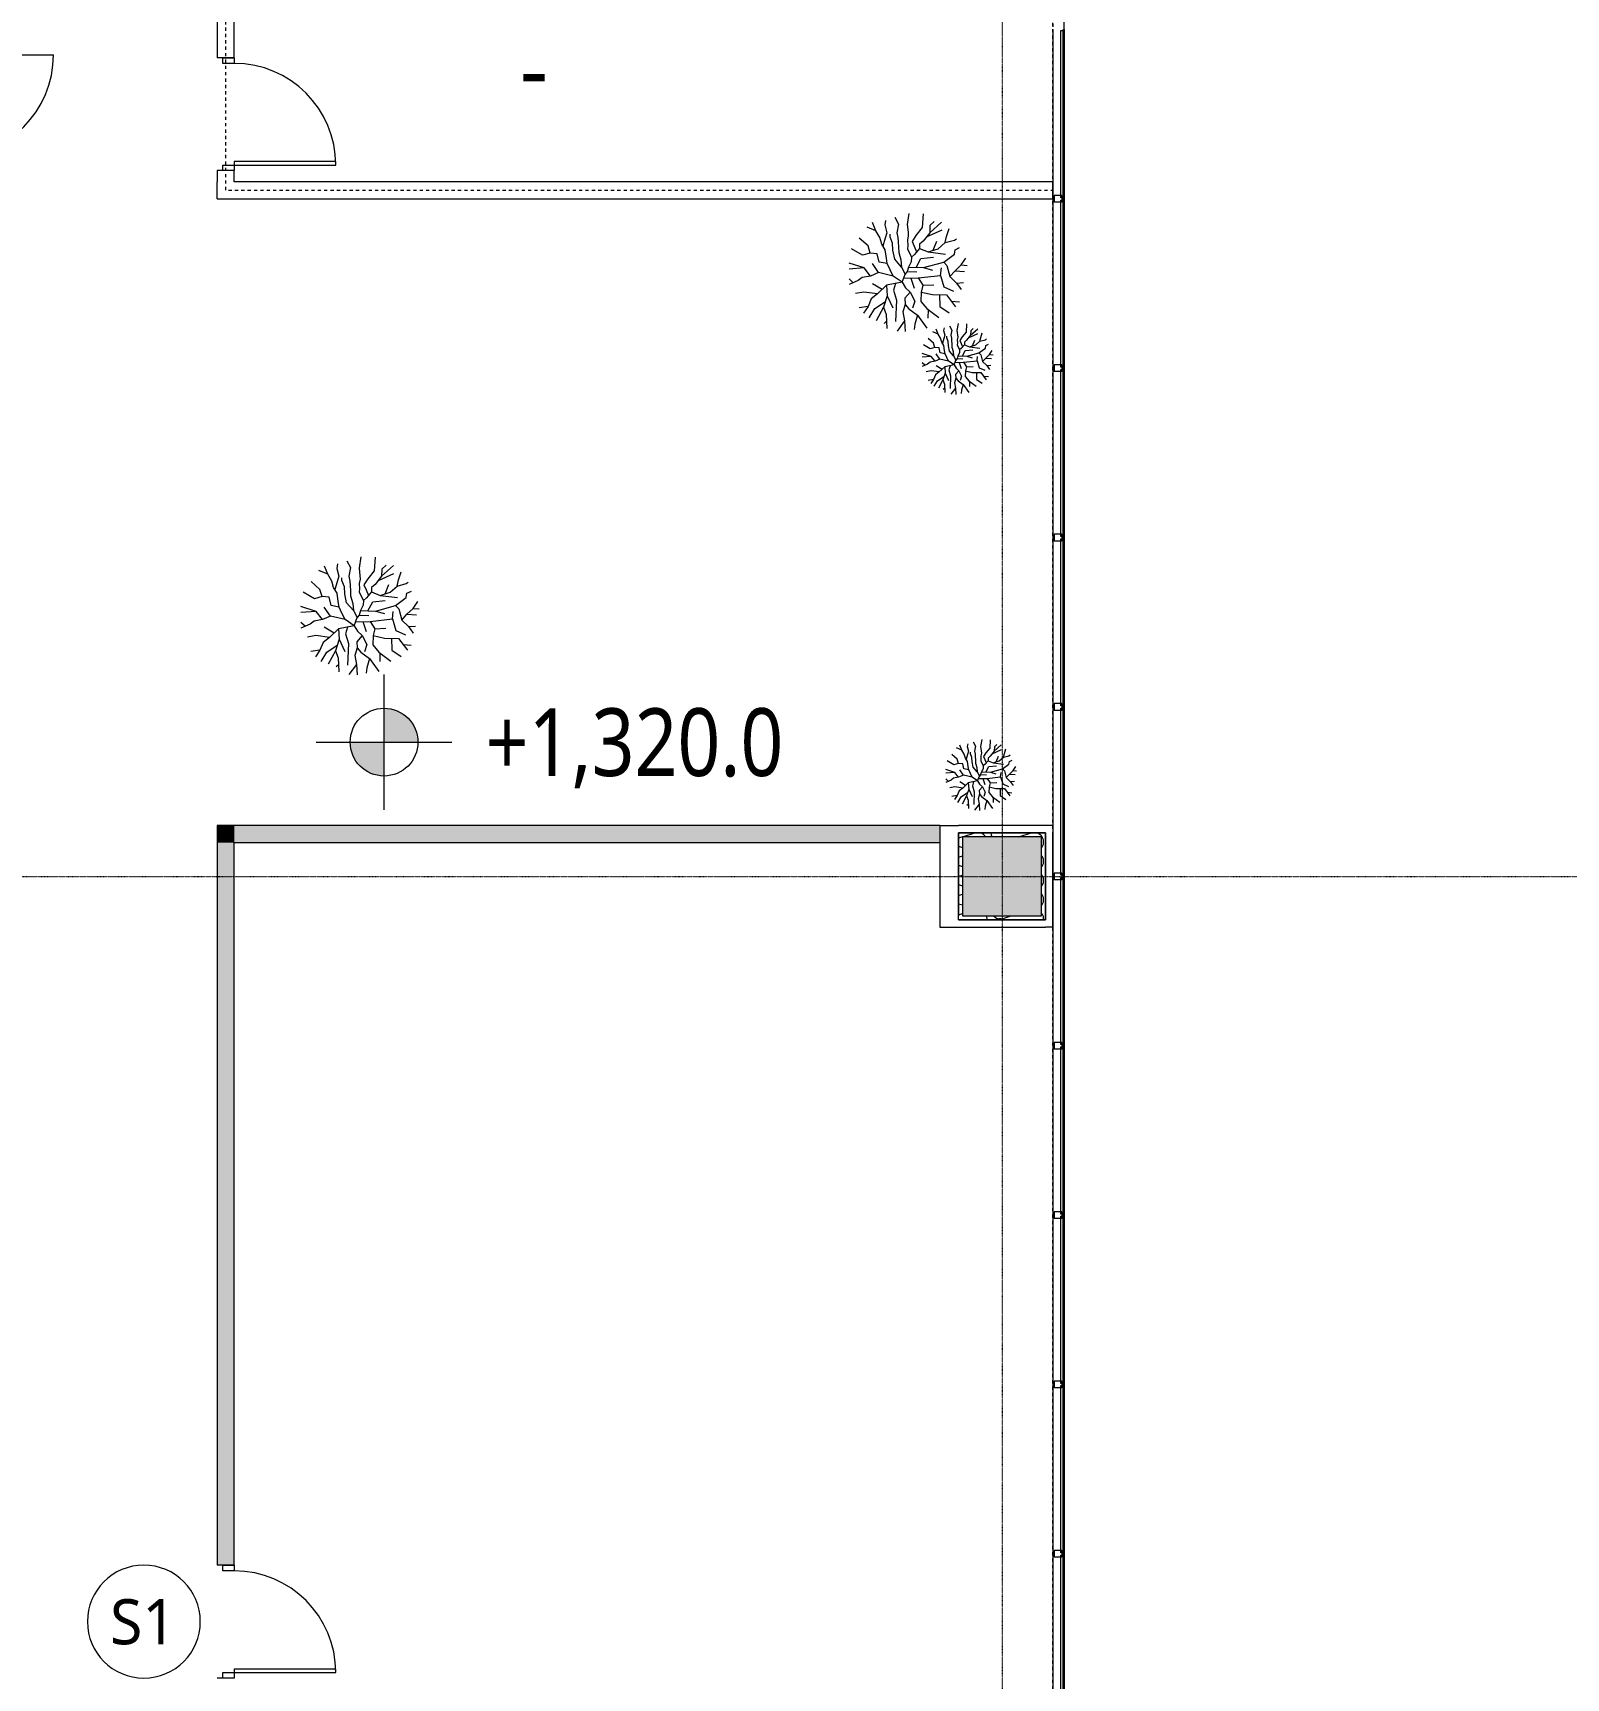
# Model space of a CAD drawing. Extents: x -32000 to 290600, y -29000 to 131250.
# Drawn here: x 253018 to 266594, y 37900 to 52470 of the extents above; entities that cross this region are included whole.
import ezdxf
from ezdxf.enums import TextEntityAlignment as Align

# ---------------------------------------------------------------- set-up
doc = ezdxf.new("R2010")
doc.units = 0
doc.header["$LTSCALE"] = 10
for name, pattern in [('H12PL3$0$JJP_三點線', [0.9, 0.3, -0.15, 0, -0.15, 0, -0.15, 0, -0.15]), ('H12PL3$0$TAI_虛線', [5.644, 2.822, -2.822]), ('XFM7P30ICA$0$H12PL3$0$JJP_三點線', [0.9, 0.3, -0.15, 0, -0.15, 0, -0.15, 0, -0.15]), ('XFM7P30ICA$0$H12PL3$0$TAI_虛線', [5.644, 2.822, -2.822])]:
    doc.linetypes.add(name, pattern=pattern)
for name, color, linetype in [('H12PL3$0$A-WALL-EX', 252, 'Continuous'), ('H12PL3$0$A-WALL-IN', 252, 'Continuous'), ('H12PL3$0$A-WINDOW', 252, 'Continuous'), ('H12PL3$0$A-ZONE', 252, 'Continuous'), ('H12PL3$0$Door', 252, 'Continuous'), ('H12PL3$0$S-COL', 252, 'Continuous'), ('H12PL3$0$S-GRID', 252, 'Continuous'), ('XFM7P30ICA$0$H12PL3$0$A-LAW-建築面積計算', 252, 'Continuous'), ('XFM7P30ICA$0$H12PL3$0$A-WALL-IN', 252, 'Continuous'), ('XFM7P30ICA$0$H12PL3$0$D label', 252, 'Continuous'), ('XFM7P30ICA$0$H12PL3$0$Door', 252, 'Continuous'), ('XFM7P30ICA$0$H12PL3$0$Hattch', 252, 'Continuous'), ('XFM7P30ICA$0$H12PL3$0$S-COL', 252, 'Continuous'), ('XFM7P30ICA$0$H12PL3$0$S-GRID', 252, 'Continuous'), ('XFM7P30ICA$0$H12PL3$0$S-SLAB-SHOW', 252, 'Continuous')]:
    doc.layers.add(name, color=color, linetype=linetype)
doc.styles.add('H12PL3$0$Standard', font='', dxfattribs={"width": 0.8})
doc.styles.add('XFM7P30ICA$0$H12PL3$0$Standard', font='isocp.shx', dxfattribs={"bigfont": 'chineset.shx'})
doc.styles.get('H12PL3$0$Standard').set_extended_font_data('Microsoft JhengHei')

# ---------------------------------------------------------------- blocks, each defined once
blk = doc.blocks.new('H12PL3')
at = {"layer": 'H12PL3$0$A-WALL-EX', "lineweight": 0, "flags": 128}
blk.add_lwpolyline([(262150, 30500), (262150, 90550)], dxfattribs=at)
blk.add_lwpolyline([(262150, 30500), (262150, 90550)], dxfattribs=at)
at = {"layer": 'H12PL3$0$A-WALL-IN', "lineweight": 0, "flags": 128}
for points in [[(261050, 45450), (261215, 45450)], [(261050, 45450), (261050, 44550)], [(262050, 45450), (261215, 45450)], [(261215, 44615), (261215, 45385)], [(261215, 45385), (261985, 45385)], [(261215, 45385), (261215, 45350)], [(261950, 45385), (261215, 45385)], [(261215, 45350), (261215, 44650)], [(261985, 45385), (261950, 45385)], [(261985, 45385), (261985, 44615)], [(261985, 44650), (261985, 45385)], [(262050, 45450), (262050, 45385)], [(262050, 44550), (262050, 45385)], [(261215, 44615), (261215, 44650)], [(261985, 44615), (261215, 44615)], [(261215, 44615), (261985, 44615)], [(261985, 44615), (261985, 44650)], [(261050, 44550), (261215, 44550)], [(261215, 44550), (261985, 44550)], [(262050, 44550), (261985, 44550)]]:
    blk.add_lwpolyline(points, dxfattribs=at)
at = {"layer": 'H12PL3$0$A-WINDOW', "lineweight": 0}
for p, q in [((262060, 51030), (262060, 50970)), ((262130, 51030), (262060, 51030)), ((262130, 51030), (262130, 50970)), ((262130, 50970), (262060, 50970)), ((262060, 49530), (262060, 49470)), ((262130, 49530), (262060, 49530)), ((262130, 49470), (262060, 49470)), ((262130, 49530), (262130, 49470)), ((262060, 48030), (262060, 47970)), ((262130, 48030), (262060, 48030)), ((262130, 47970), (262060, 47970)), ((262130, 48030), (262130, 47970)), ((262060, 46530), (262060, 46470)), ((262130, 46530), (262060, 46530)), ((262130, 46530), (262130, 46470)), ((262130, 46470), (262060, 46470)), ((262060, 45030), (262060, 44970)), ((262130, 45030), (262060, 45030)), ((262130, 45030), (262130, 44970)), ((262130, 44970), (262060, 44970)), ((262060, 43530), (262060, 43470)), ((262130, 43530), (262060, 43530)), ((262130, 43470), (262060, 43470)), ((262130, 43530), (262130, 43470)), ((262060, 42030), (262060, 41970)), ((262130, 42030), (262060, 42030)), ((262130, 41970), (262060, 41970)), ((262130, 42030), (262130, 41970)), ((262060, 40530), (262060, 40470)), ((262130, 40530), (262060, 40530)), ((262130, 40530), (262130, 40470)), ((262130, 40470), (262060, 40470)), ((262060, 39030), (262060, 38970)), ((262130, 39030), (262060, 39030)), ((262130, 38970), (262060, 38970)), ((262130, 39030), (262130, 38970))]:
    blk.add_line(p, q, dxfattribs=at)
at = {"layer": 'H12PL3$0$A-WINDOW', "lineweight": 0, "flags": 128}
for points in [[(262140, 30520), (262140, 31500), (262140, 33000), (262140, 34500), (262140, 36000), (262140, 37500), (262140, 39000), (262140, 40500), (262140, 42000), (262140, 43500), (262140, 45000), (262140, 46500), (262140, 48000), (262140, 49500), (262140, 51000), (262140, 52500)], [(262150, 52500), (262150, 51000), (262150, 49500), (262150, 48000), (262150, 46500), (262150, 45000), (262150, 43500), (262150, 42000), (262150, 40500), (262150, 39000), (262150, 37500), (262150, 36000), (262150, 34500), (262150, 33000), (262150, 31500), (262150, 30520)], [(262050, 52500), (262050, 51000), (262050, 49500), (262050, 48000), (262050, 46500), (262050, 45000), (262050, 43500), (262050, 42000), (262050, 40500), (262050, 39000), (262050, 37500), (262050, 36000), (262050, 34500), (262050, 33000), (262050, 31500), (262050, 30520)], [(262120, 51030), (262120, 52470)], [(262120, 49530), (262120, 50970)], [(262120, 48030), (262120, 49470)], [(262120, 46530), (262120, 47970)], [(262120, 45030), (262120, 46470)], [(262120, 43530), (262120, 44970)], [(262120, 42030), (262120, 43470)], [(262120, 40530), (262120, 41970)], [(262120, 39030), (262120, 40470)], [(262120, 37530), (262120, 38970)]]:
    blk.add_lwpolyline(points, dxfattribs=at)
at = {"layer": 'H12PL3$0$A-WINDOW', "linetype": 'H12PL3$0$TAI_虛線', "lineweight": 0, "flags": 128}
for points in [[(262150, 30520), (262150, 31500), (262150, 33000), (262150, 34500), (262150, 36000), (262150, 37500), (262150, 39000), (262150, 40500), (262150, 42000), (262150, 43500), (262150, 45000), (262150, 46500), (262150, 48000), (262150, 49500), (262150, 51000), (262150, 52500), (262150, 54000), (262150, 55500), (262150, 57000), (262150, 58500), (262150, 60000), (262150, 61500), (262150, 63000), (262150, 64500), (262150, 66000), (262150, 67500), (262150, 69000), (262150, 70500), (262150, 72000), (262150, 73500), (262150, 75000), (262150, 76500), (262150, 78000), (262150, 79500), (262150, 81000), (262150, 82500), (262150, 84000), (262150, 85500), (262150, 87000), (262150, 88500), (262150, 90000), (262150, 90550)], [(262050, 30520), (262050, 31500), (262050, 33000), (262050, 34500), (262050, 36000), (262050, 37500), (262050, 39000), (262050, 40500), (262050, 42000), (262050, 43500), (262050, 45000), (262050, 46500), (262050, 48000), (262050, 49500), (262050, 51000), (262050, 52500), (262050, 54000), (262050, 55500), (262050, 57000), (262050, 58500), (262050, 60000), (262050, 61500), (262050, 63000), (262050, 64500), (262050, 66000), (262050, 67500), (262050, 69000), (262050, 70500), (262050, 72000), (262050, 73500), (262050, 75000), (262050, 76500), (262050, 78000), (262050, 79500), (262050, 81000), (262050, 82500), (262050, 84000), (262050, 85500), (262050, 87000), (262050, 88500), (262050, 90000), (262050, 90450)]]:
    blk.add_lwpolyline(points, dxfattribs=at)
at = {"layer": 'H12PL3$0$A-WINDOW', "lineweight": 0, "flags": 128}
for points in [[(262140, 51010), (262120, 51010), (262120, 52490), (262140, 52490)], [(262140, 49510), (262120, 49510), (262120, 50990), (262140, 50990)], [(262140, 48010), (262120, 48010), (262120, 49490), (262140, 49490)], [(262140, 46510), (262120, 46510), (262120, 47990), (262140, 47990)], [(262140, 45010), (262120, 45010), (262120, 46490), (262140, 46490)], [(262140, 43510), (262120, 43510), (262120, 44990), (262140, 44990)], [(262140, 42010), (262120, 42010), (262120, 43490), (262140, 43490)], [(262140, 40510), (262120, 40510), (262120, 41990), (262140, 41990)], [(262140, 39010), (262120, 39010), (262120, 40490), (262140, 40490)], [(262140, 37510), (262120, 37510), (262120, 38990), (262140, 38990)]]:
    blk.add_lwpolyline(points, close=True, dxfattribs=at)
at = {"layer": 'H12PL3$0$Door', "lineweight": 0}
blk.add_line((252300, 52275), (253200, 52275), dxfattribs=at)
blk.add_arc((252300, 52275), 900, 270, 0, dxfattribs=at)
at = {"layer": 'H12PL3$0$S-COL', "lineweight": 0, "flags": 128}
blk.add_lwpolyline([(261250, 44650), (261950, 44650), (261950, 45350), (261250, 45350)], close=True, dxfattribs=at)
at = {"layer": 'H12PL3$0$S-GRID', "linetype": 'H12PL3$0$JJP_三點線', "lineweight": 0}
for p, q in [((261600, 128250), (261600, -28000)), ((-29000, 45000), (289600, 45000))]:
    blk.add_line(p, q, dxfattribs=at)
at = {"layer": 'H12PL3$0$A-ZONE', "style": 'H12PL3$0$Standard'}
blk.add_text('-', height=600, dxfattribs=at).set_placement((257455.43, 52449.27), align=Align.TOP_CENTER)
blk = doc.blocks.new('XFM7P30ICA$0$H12PL3')
at = {"layer": 'XFM7P30ICA$0$H12PL3$0$Hattch', "linetype": 'Continuous', "lineweight": 0}
for points in [[(256127.17, 46189), (256427.17, 46189), (256404.34, 46303.81), (256339.31, 46401.13), (256241.98, 46466.17), (256127.17, 46489)], [(256127.17, 46189), (255827.17, 46189), (255850.01, 46074.2), (255915.04, 45976.87), (256012.37, 45911.84), (256127.17, 45889)], [(254800, 45300), (254650, 45450), (254650, 45300)], [(254800, 45450), (254650, 45450), (254800, 45300)], [(254800, 45300), (261050, 45300), (261050, 45450), (254800, 45450)], [(261250, 44650), (261950, 44650), (261950, 45350), (261250, 45350)], [(254650, 45300), (254650, 38900), (254800, 38900), (254800, 45300)]]:
    blk.add_hatch(color=256, dxfattribs=at).paths.add_polyline_path(points)
at = {"layer": 'XFM7P30ICA$0$H12PL3$0$A-LAW-建築面積計算', "lineweight": 0}
for p, q in [((260774.32, 50871.71), (260758.6, 50772.11)), ((260900.54, 50868.05), (260892.92, 50747.44)), ((260481.72, 50717.29), (260403.96, 50750.28)), ((260481.72, 50717.29), (260453.09, 50790.88)), ((260517.35, 50656.98), (260481.72, 50717.29)), ((260568.62, 50808.79), (260561.22, 50769.37)), ((260561.22, 50769.37), (260580.41, 50700.84)), ((260649.7, 50837.86), (260681.84, 50777.6)), ((260681.84, 50777.6), (260668.13, 50700.84)), ((260758.6, 50772.11), (260766.82, 50706.32)), ((260766.82, 50706.32), (260769.56, 50673.42)), ((260892.92, 50747.44), (260835.36, 50676.17)), ((260929.93, 50663.83), (261067.83, 50725.51)), ((260958.72, 50700.84), (261063.85, 50794.67)), ((260961.46, 50763.89), (260958.72, 50700.84)), ((260999.35, 50798.61), (260961.46, 50763.89)), ((261108.95, 50667.94), (261132.36, 50738.05)), ((260363.29, 50500.72), (260265.11, 50558.7)), ((260412.63, 50582.96), (260334.81, 50652.35)), ((260431.82, 50519.91), (260412.63, 50582.96)), ((260533.8, 50599.41), (260517.35, 50656.98)), ((260563.96, 50550.06), (260533.8, 50599.41)), ((260563.96, 50651.49), (260544.37, 50582.11)), ((260580.41, 50700.84), (260563.96, 50651.49)), ((260607.82, 50662.46), (260607.82, 50687.13)), ((260629.75, 50607.63), (260607.82, 50662.46)), ((260632.49, 50544.58), (260629.75, 50607.63)), ((260668.13, 50700.84), (260676.35, 50656.98)), ((260676.35, 50656.98), (260679.1, 50618.6)), ((260679.1, 50618.6), (260681.84, 50571.99)), ((260681.84, 50571.99), (260684.58, 50525.39)), ((260769.56, 50673.42), (260761.34, 50635.04)), ((260761.34, 50635.04), (260764.08, 50588.44)), ((260764.08, 50588.44), (260761.34, 50558.29)), ((260761.34, 50558.29), (260796.98, 50484.27)), ((260835.36, 50676.17), (260802.46, 50624.08)), ((260802.46, 50624.08), (260821.65, 50580.22)), ((260821.65, 50580.22), (260842.02, 50529.88)), ((260868.25, 50561.03), (260824.39, 50508.94)), ((260901.15, 50626.82), (260868.25, 50599.41)), ((260868.25, 50599.41), (260868.25, 50561.03)), ((260868.25, 50561.03), (260944.46, 50530.87)), ((260958.72, 50700.84), (260901.15, 50626.82)), ((260944.46, 50530.87), (261034.93, 50558.29)), ((260989.7, 50544.58), (261021.22, 50626.82)), ((261034.93, 50558.29), (261095.24, 50613.11)), ((261095.24, 50613.11), (261108.95, 50667.94)), ((261095.24, 50613.11), (261177.48, 50635.04)), ((261177.48, 50635.04), (261195, 50646.72)), ((261182.96, 50550.06), (261224.15, 50568.9)), ((260379.74, 50388.32), (260244.82, 50431.47)), ((260431.82, 50519.91), (260363.29, 50500.72)), ((260494.87, 50514.42), (260431.82, 50519.91)), ((260505.84, 50347.2), (260451.01, 50426.7)), ((260511.32, 50440.41), (260494.87, 50514.42)), ((260583.15, 50426.7), (260511.32, 50440.41)), ((260574.92, 50476.04), (260563.96, 50550.06)), ((260583.15, 50426.7), (260574.92, 50476.04)), ((260607.82, 50371.87), (260583.15, 50426.7)), ((260648.94, 50465.08), (260632.49, 50544.58)), ((260709.25, 50396.54), (260648.94, 50465.08)), ((260684.58, 50525.39), (260703.77, 50459.6)), ((260703.77, 50459.6), (260709.25, 50396.54)), ((260794.23, 50443.15), (260772.3, 50396.54)), ((260796.98, 50484.27), (260794.23, 50443.15)), ((260824.39, 50508.94), (260796.98, 50484.27)), ((260837.82, 50393.8), (260881.41, 50473.3)), ((260881.41, 50473.3), (260991.07, 50484.27)), ((260903.34, 50391.06), (261082.9, 50440.41)), ((260944.46, 50530.87), (261097.98, 50511.68)), ((261082.9, 50440.41), (261177.48, 50511.68)), ((261111.69, 50410.25), (261082.9, 50440.41)), ((261177.48, 50511.68), (261182.96, 50550.06)), ((261182.96, 50363.65), (261237.79, 50415.73)), ((261237.79, 50415.73), (261279.43, 50476.16)), ((261237.79, 50415.73), (261290.27, 50410.85)), ((260281.62, 50257.3), (260244.35, 50291.67)), ((260379.74, 50388.32), (260244.73, 50378.83)), ((260324.91, 50275.92), (260244.82, 50241.48)), ((260360.55, 50303.34), (260324.91, 50275.92)), ((260434.56, 50317.04), (260360.55, 50303.34)), ((260434.56, 50317.04), (260379.74, 50388.32)), ((260505.84, 50347.2), (260434.56, 50317.04)), ((260635.23, 50317.04), (260505.84, 50347.2)), ((260635.23, 50317.04), (260607.82, 50371.87)), ((260714.73, 50262.21), (260635.23, 50317.04)), ((260709.25, 50396.54), (260742.15, 50333.49)), ((260714.73, 50262.21), (260742.15, 50333.49)), ((260728.44, 50297.85), (260856.74, 50300.59)), ((260759.15, 50356.22), (260742.15, 50333.49)), ((260772.3, 50396.54), (260759.15, 50356.22)), ((260759.15, 50356.22), (260845.77, 50352.68)), ((260772.3, 50396.54), (260903.34, 50391.06)), ((260792.59, 50299.22), (260821.1, 50210.13)), ((260856.74, 50300.59), (261054.12, 50322.53)), ((260856.74, 50300.59), (260897.86, 50234.8)), ((260903.34, 50391.06), (260982.84, 50369.13)), ((261054.12, 50322.53), (261062.34, 50388.32)), ((261054.12, 50322.53), (261084.27, 50221.09)), ((261111.69, 50410.25), (261136.36, 50311.56)), ((261136.36, 50311.56), (261182.96, 50363.65)), ((261136.36, 50311.56), (261196.67, 50253.99)), ((261182.96, 50363.65), (261268.39, 50357.89)), ((260376.99, 50174.49), (260302.21, 50161.71)), ((260497.62, 50158.04), (260376.99, 50174.49)), ((260497.62, 50158.04), (260440.05, 50114.18)), ((260537.37, 50196.42), (260451.01, 50248.51)), ((260577.12, 50234.8), (260497.62, 50158.04)), ((260582.6, 50141.59), (260549.7, 50040.16)), ((260714.73, 50262.21), (260577.12, 50234.8)), ((260577.12, 50234.8), (260582.6, 50141.59)), ((260582.6, 50141.59), (260631.94, 50034.68)), ((260655.68, 50250.45), (260637.43, 50190.94)), ((260637.43, 50190.94), (260664.84, 50103.21)), ((260714.73, 50262.21), (260744.34, 50212.87)), ((260785.46, 50174.49), (260738.86, 50119.66)), ((260744.34, 50212.87), (260785.46, 50174.49)), ((260785.46, 50174.49), (260826.58, 50094.99)), ((260884.15, 50174.49), (260881.41, 50092.25)), ((260897.86, 50234.8), (260884.15, 50174.49)), ((260884.15, 50174.49), (260982.84, 50152.56)), ((260897.86, 50234.8), (260996.55, 50240.28)), ((260982.84, 50152.56), (261108.95, 50149.82)), ((261045.89, 50151.19), (261048.64, 50045.64)), ((261084.27, 50221.09), (261169.26, 50182.71)), ((261108.95, 50149.82), (261188.32, 50044.26)), ((261196.67, 50253.99), (261259.31, 50259.13)), ((261196.67, 50253.99), (261237.88, 50196.31)), ((260412.63, 50045.64), (260333.31, 50034.15)), ((260412.63, 50045.64), (260373.25, 49987.23)), ((260440.05, 50114.18), (260412.63, 50045.64)), ((260422.08, 49946.42), (260472.94, 50029.2)), ((260472.94, 50029.2), (260566.15, 50090.88)), ((260549.7, 50040.16), (260484.11, 49920.23)), ((260549.7, 50040.16), (260574.38, 49977.11)), ((260574.38, 49977.11), (260579.22, 49853.53)), ((260664.84, 50103.21), (260656.62, 49914.06)), ((260741.6, 50064.83), (260722.41, 49999.04)), ((260722.41, 49999.04), (260736.12, 49919.54)), ((260738.86, 50119.66), (260741.6, 50064.83)), ((260741.6, 50064.83), (260774.5, 50026.46)), ((260774.5, 50026.46), (260851.26, 49971.63)), ((260826.58, 50094.99), (260807.39, 50031.94)), ((260881.41, 50092.25), (260933.5, 50029.2)), ((260933.5, 50029.2), (261040.42, 49949.41)), ((260944.04, 50021.33), (260941.72, 49944.21)), ((261048.64, 50045.64), (261130.36, 49990.63)), ((261149.69, 50095.64), (261221.42, 50089.04)), ((260575.73, 49915.71), (260555.75, 49897.69)), ((260736.12, 49919.54), (260669.53, 49829.87)), ((260736.12, 49919.54), (260741.37, 49826.16)), ((260826.58, 49889.39), (260822.52, 49841.87)), ((260851.26, 49971.63), (260826.58, 49889.39)), ((260851.26, 49971.63), (260932.83, 49855.23)), ((261034.45, 49802.58), (261017.27, 49846.74)), ((261086.59, 49857.49), (261082.15, 49833.84)), ((261082.15, 49833.84), (261093.66, 49792.72)), ((261135.24, 49874.93), (261154.52, 49838.77)), ((261154.52, 49838.77), (261146.29, 49792.72)), ((261210.01, 49895.24), (261200.57, 49835.48)), ((261200.57, 49835.48), (261205.51, 49796.01)), ((261285.74, 49893.04), (261281.17, 49820.68)), ((261320.65, 49792.72), (261383.72, 49849.01)), ((261322.29, 49830.55), (261320.65, 49792.72)), ((261345.03, 49851.38), (261322.29, 49830.55)), ((260963.39, 49672.64), (260904.48, 49707.43)), ((260993, 49721.99), (260946.3, 49763.62)), ((261004.51, 49684.16), (260963.39, 49672.64)), ((261034.45, 49802.58), (260987.79, 49822.38)), ((261004.51, 49684.16), (260993, 49721.99)), ((261042.34, 49680.87), (261004.51, 49684.16)), ((261055.83, 49766.4), (261034.45, 49802.58)), ((261065.7, 49731.86), (261055.83, 49766.4)), ((261083.79, 49702.25), (261065.7, 49731.86)), ((261083.79, 49763.11), (261072.04, 49721.48)), ((261093.66, 49792.72), (261083.79, 49763.11)), ((261090.37, 49657.84), (261083.79, 49702.25)), ((261110.11, 49769.69), (261110.11, 49784.49)), ((261123.27, 49736.79), (261110.11, 49769.69)), ((261124.91, 49698.96), (261123.27, 49736.79)), ((261134.78, 49651.26), (261124.91, 49698.96)), ((261146.29, 49792.72), (261151.23, 49766.4)), ((261151.23, 49766.4), (261152.87, 49743.37)), ((261152.87, 49743.37), (261154.52, 49715.41)), ((261154.52, 49715.41), (261156.16, 49687.45)), ((261156.16, 49687.45), (261167.68, 49647.97)), ((261207.15, 49776.27), (261202.22, 49753.24)), ((261202.22, 49753.24), (261203.86, 49725.28)), ((261203.86, 49725.28), (261202.22, 49707.18)), ((261202.22, 49707.18), (261223.6, 49662.77)), ((261205.51, 49796.01), (261207.15, 49776.27)), ((261246.63, 49777.91), (261226.89, 49746.66)), ((261226.89, 49746.66), (261238.41, 49720.34)), ((261238.41, 49720.34), (261250.63, 49690.14)), ((261266.37, 49708.83), (261240.05, 49677.58)), ((261281.17, 49820.68), (261246.63, 49777.91)), ((261286.11, 49748.3), (261266.37, 49731.86)), ((261266.37, 49731.86), (261266.37, 49708.83)), ((261266.37, 49708.83), (261312.09, 49690.74)), ((261320.65, 49792.72), (261286.11, 49748.3)), ((261303.38, 49770.51), (261386.11, 49807.52)), ((261312.09, 49690.74), (261366.37, 49707.18)), ((261312.09, 49690.74), (261404.2, 49679.22)), ((261339.23, 49698.96), (261358.15, 49748.3)), ((261366.37, 49707.18), (261402.56, 49740.08)), ((261402.56, 49740.08), (261410.78, 49772.98)), ((261402.56, 49740.08), (261451.9, 49753.24)), ((261410.78, 49772.98), (261424.83, 49815.04)), ((261451.9, 49753.24), (261462.41, 49760.24)), ((261451.9, 49679.22), (261455.19, 49702.25)), ((261455.19, 49702.25), (261479.91, 49713.55)), ((260914.39, 49526.59), (260892.03, 49547.22)), ((260973.26, 49605.2), (260892.25, 49599.51)), ((260973.26, 49605.2), (260892.31, 49631.09)), ((260961.74, 49554.21), (260940.36, 49537.77)), ((261006.15, 49562.44), (260961.74, 49554.21)), ((261006.15, 49562.44), (260973.26, 49605.2)), ((261048.92, 49580.53), (261006.15, 49562.44)), ((261048.92, 49580.53), (261016.02, 49628.23)), ((261052.21, 49636.46), (261042.34, 49680.87)), ((261126.56, 49562.44), (261048.92, 49580.53)), ((261095.3, 49628.23), (261052.21, 49636.46)), ((261095.3, 49628.23), (261090.37, 49657.84)), ((261110.11, 49595.34), (261095.3, 49628.23)), ((261126.56, 49562.44), (261110.11, 49595.34)), ((261174.26, 49529.54), (261126.56, 49562.44)), ((261170.97, 49610.14), (261134.78, 49651.26)), ((261167.68, 49647.97), (261170.97, 49610.14)), ((261170.97, 49610.14), (261190.71, 49572.31)), ((261174.26, 49529.54), (261190.71, 49572.31)), ((261182.48, 49550.92), (261259.46, 49552.57)), ((261200.91, 49585.95), (261190.71, 49572.31)), ((261208.8, 49610.14), (261200.91, 49585.95)), ((261200.91, 49585.95), (261252.88, 49583.82)), ((261221.96, 49638.1), (261208.8, 49610.14)), ((261208.8, 49610.14), (261287.42, 49606.85)), ((261220.97, 49551.75), (261238.08, 49498.29)), ((261223.6, 49662.77), (261221.96, 49638.1)), ((261240.05, 49677.58), (261223.6, 49662.77)), ((261248.11, 49608.49), (261274.26, 49656.19)), ((261259.46, 49552.57), (261377.89, 49565.73)), ((261259.46, 49552.57), (261284.13, 49513.09)), ((261274.26, 49656.19), (261340.06, 49662.77)), ((261287.42, 49606.85), (261395.16, 49636.46)), ((261287.42, 49606.85), (261335.12, 49593.69)), ((261377.89, 49565.73), (261382.82, 49605.2)), ((261377.89, 49565.73), (261395.98, 49504.87)), ((261395.16, 49636.46), (261451.9, 49679.22)), ((261412.43, 49618.36), (261395.16, 49636.46)), ((261412.43, 49618.36), (261427.23, 49559.15)), ((261427.23, 49559.15), (261455.19, 49590.4)), ((261427.23, 49559.15), (261463.42, 49524.61)), ((261455.19, 49590.4), (261488.09, 49621.65)), ((261455.19, 49590.4), (261506.45, 49586.94)), ((261488.09, 49621.65), (261513.07, 49657.91)), ((261488.09, 49621.65), (261519.58, 49618.73)), ((260940.36, 49537.77), (260892.31, 49517.1)), ((260971.61, 49476.91), (260926.74, 49469.24)), ((260993, 49399.6), (260945.4, 49392.7)), ((260993, 49399.6), (260969.36, 49364.55)), ((261043.99, 49467.04), (260971.61, 49476.91)), ((261009.44, 49440.72), (260993, 49399.6)), ((261043.99, 49467.04), (261009.44, 49440.72)), ((261067.84, 49490.07), (261016.02, 49521.32)), ((261029.18, 49389.73), (261085.11, 49426.74)), ((261075.24, 49396.31), (261035.88, 49324.35)), ((261091.69, 49513.09), (261043.99, 49467.04)), ((261094.98, 49457.17), (261075.24, 49396.31)), ((261075.24, 49396.31), (261090.04, 49358.48)), ((261174.26, 49529.54), (261091.69, 49513.09)), ((261091.69, 49513.09), (261094.98, 49457.17)), ((261094.98, 49457.17), (261124.58, 49393.02)), ((261138.83, 49522.48), (261127.87, 49486.78)), ((261127.87, 49486.78), (261144.32, 49434.14)), ((261144.32, 49434.14), (261139.39, 49320.65)), ((261174.26, 49529.54), (261192.02, 49499.93)), ((261190.38, 49411.11), (261178.86, 49371.64)), ((261216.69, 49476.91), (261188.73, 49444.01)), ((261188.73, 49444.01), (261190.38, 49411.11)), ((261190.38, 49411.11), (261210.11, 49388.09)), ((261192.02, 49499.93), (261216.69, 49476.91)), ((261216.69, 49476.91), (261241.37, 49429.21)), ((261241.37, 49429.21), (261229.85, 49391.38)), ((261275.91, 49476.91), (261274.26, 49427.56)), ((261274.26, 49427.56), (261305.51, 49389.73)), ((261284.13, 49513.09), (261275.91, 49476.91)), ((261275.91, 49476.91), (261335.12, 49463.75)), ((261284.13, 49513.09), (261343.35, 49516.38)), ((261335.12, 49463.75), (261410.78, 49462.1)), ((261372.95, 49462.93), (261374.6, 49399.6)), ((261374.6, 49399.6), (261423.63, 49366.59)), ((261395.98, 49504.87), (261446.97, 49481.84)), ((261410.78, 49462.1), (261458.41, 49398.77)), ((261435.23, 49429.6), (261478.27, 49425.64)), ((261463.42, 49524.61), (261501, 49527.69)), ((261463.42, 49524.61), (261488.15, 49490)), ((260998.67, 49340.07), (261029.18, 49389.73)), ((261090.85, 49321.64), (261078.87, 49310.83)), ((261090.04, 49358.48), (261092.95, 49284.33)), ((261187.09, 49323.94), (261147.13, 49270.14)), ((261178.86, 49371.64), (261187.09, 49323.94)), ((261187.09, 49323.94), (261190.24, 49267.91)), ((261210.11, 49388.09), (261256.17, 49355.19)), ((261241.37, 49305.84), (261238.93, 49277.33)), ((261256.17, 49355.19), (261241.37, 49305.84)), ((261256.17, 49355.19), (261305.11, 49285.35)), ((261305.51, 49389.73), (261369.67, 49341.86)), ((261311.84, 49385.01), (261310.45, 49338.74)), ((255796.41, 47795.74), (255828.55, 47735.47)), ((255921.03, 47829.59), (255905.31, 47729.99)), ((256047.25, 47825.93), (256039.64, 47705.32)), ((255628.43, 47675.16), (255550.68, 47708.16)), ((255628.43, 47675.16), (255599.8, 47748.75)), ((255664.06, 47614.85), (255628.43, 47675.16)), ((255715.33, 47766.66), (255707.93, 47727.25)), ((255707.93, 47727.25), (255727.12, 47658.71)), ((255727.12, 47658.71), (255710.67, 47609.37)), ((255754.53, 47620.34), (255754.53, 47645.01)), ((255828.55, 47735.47), (255814.84, 47658.71)), ((255814.84, 47658.71), (255823.07, 47614.85)), ((255905.31, 47729.99), (255913.53, 47664.2)), ((255913.53, 47664.2), (255916.27, 47631.3)), ((256039.64, 47705.32), (255982.07, 47634.04)), ((256105.43, 47658.71), (256047.86, 47584.7)), ((256076.64, 47621.71), (256214.54, 47683.39)), ((256105.43, 47658.71), (256210.56, 47752.55)), ((256108.17, 47721.77), (256105.43, 47658.71)), ((256146.06, 47756.49), (256108.17, 47721.77)), ((256255.66, 47625.82), (256279.07, 47695.93)), ((255510, 47458.59), (255411.82, 47516.58)), ((255559.34, 47540.83), (255481.52, 47610.23)), ((255578.53, 47477.78), (255559.34, 47540.83)), ((255680.51, 47557.28), (255664.06, 47614.85)), ((255710.67, 47507.94), (255680.51, 47557.28)), ((255710.67, 47609.37), (255691.08, 47539.98)), ((255721.63, 47433.92), (255710.67, 47507.94)), ((255776.46, 47565.51), (255754.53, 47620.34)), ((255779.2, 47502.46), (255776.46, 47565.51)), ((255795.65, 47422.95), (255779.2, 47502.46)), ((255823.07, 47614.85), (255825.81, 47576.47)), ((255825.81, 47576.47), (255828.55, 47529.87)), ((255828.55, 47529.87), (255831.29, 47483.27)), ((255916.27, 47631.3), (255908.05, 47592.92)), ((255908.05, 47592.92), (255910.79, 47546.32)), ((255910.79, 47546.32), (255908.05, 47516.16)), ((255908.05, 47516.16), (255943.69, 47442.14)), ((255982.07, 47634.04), (255949.17, 47581.96)), ((255949.17, 47581.96), (255968.36, 47538.09)), ((255968.36, 47538.09), (255988.73, 47487.75)), ((256014.96, 47518.9), (255971.1, 47466.82)), ((256047.86, 47584.7), (256014.96, 47557.28)), ((256014.96, 47557.28), (256014.96, 47518.9)), ((256014.96, 47518.9), (256091.17, 47488.75)), ((256091.17, 47488.75), (256181.64, 47516.16)), ((256136.41, 47502.46), (256167.93, 47584.7)), ((256181.64, 47516.16), (256241.95, 47570.99)), ((256241.95, 47570.99), (256255.66, 47625.82)), ((256241.95, 47570.99), (256324.19, 47592.92)), ((256324.19, 47592.92), (256341.71, 47604.59)), ((256324.19, 47469.56), (256329.67, 47507.94)), ((256329.67, 47507.94), (256370.86, 47526.78)), ((255526.45, 47346.2), (255391.53, 47389.34)), ((255578.53, 47477.78), (255510, 47458.59)), ((255641.59, 47472.3), (255578.53, 47477.78)), ((255652.55, 47305.07), (255597.72, 47384.58)), ((255658.03, 47398.28), (255641.59, 47472.3)), ((255729.86, 47384.58), (255658.03, 47398.28)), ((255729.86, 47384.58), (255721.63, 47433.92)), ((255754.53, 47329.75), (255729.86, 47384.58)), ((255855.96, 47354.42), (255795.65, 47422.95)), ((255831.29, 47483.27), (255850.48, 47417.47)), ((255850.48, 47417.47), (255855.96, 47354.42)), ((255855.96, 47354.42), (255888.86, 47291.37)), ((255919.01, 47354.42), (255905.86, 47314.1)), ((255940.95, 47401.02), (255919.01, 47354.42)), ((255919.01, 47354.42), (256050.05, 47348.94)), ((255943.69, 47442.14), (255940.95, 47401.02)), ((255971.1, 47466.82), (255943.69, 47442.14)), ((255984.53, 47351.68), (256028.12, 47431.18)), ((256028.12, 47431.18), (256137.78, 47442.14)), ((256050.05, 47348.94), (256229.61, 47398.28)), ((256091.17, 47488.75), (256244.69, 47469.56)), ((256229.61, 47398.28), (256324.19, 47469.56)), ((256258.4, 47368.13), (256229.61, 47398.28)), ((256258.4, 47368.13), (256283.07, 47269.44)), ((256329.67, 47321.52), (256384.5, 47373.61)), ((256384.5, 47373.61), (256426.14, 47434.04)), ((256384.5, 47373.61), (256436.98, 47368.73)), ((255428.33, 47215.18), (255391.06, 47249.55)), ((255526.45, 47346.2), (255391.44, 47336.7)), ((255471.62, 47233.8), (255391.53, 47199.36)), ((255507.26, 47261.21), (255471.62, 47233.8)), ((255581.27, 47274.92), (255507.26, 47261.21)), ((255581.27, 47274.92), (255526.45, 47346.2)), ((255652.55, 47305.07), (255581.27, 47274.92)), ((255781.94, 47274.92), (255652.55, 47305.07)), ((255861.45, 47220.09), (255723.83, 47192.68)), ((255781.94, 47274.92), (255754.53, 47329.75)), ((255861.45, 47220.09), (255781.94, 47274.92)), ((255802.39, 47208.33), (255784.14, 47148.82)), ((255861.45, 47220.09), (255888.86, 47291.37)), ((255861.45, 47220.09), (255891.05, 47170.75)), ((255875.15, 47255.73), (256003.45, 47258.47)), ((255905.86, 47314.1), (255888.86, 47291.37)), ((255905.86, 47314.1), (255992.48, 47310.56)), ((255939.3, 47257.1), (255967.81, 47168.01)), ((256003.45, 47258.47), (256200.83, 47280.4)), ((256003.45, 47258.47), (256044.57, 47192.68)), ((256050.05, 47348.94), (256129.55, 47327.01)), ((256200.83, 47280.4), (256209.05, 47346.2)), ((256200.83, 47280.4), (256230.98, 47178.97)), ((256283.07, 47269.44), (256329.67, 47321.52)), ((256283.07, 47269.44), (256343.38, 47211.87)), ((256329.67, 47321.52), (256415.1, 47315.76)), ((256343.38, 47211.87), (256406.02, 47217)), ((256343.38, 47211.87), (256384.59, 47154.19)), ((255523.71, 47132.37), (255448.92, 47119.58)), ((255644.33, 47115.92), (255523.71, 47132.37)), ((255586.76, 47072.06), (255559.34, 47003.52)), ((255644.33, 47115.92), (255586.76, 47072.06)), ((255684.08, 47154.3), (255597.72, 47206.38)), ((255723.83, 47192.68), (255644.33, 47115.92)), ((255729.31, 47099.47), (255696.41, 46998.04)), ((255723.83, 47192.68), (255729.31, 47099.47)), ((255729.31, 47099.47), (255778.65, 46992.56)), ((255784.14, 47148.82), (255811.55, 47061.09)), ((255932.17, 47132.37), (255885.57, 47077.54)), ((255885.57, 47077.54), (255888.31, 47022.71)), ((255891.05, 47170.75), (255932.17, 47132.37)), ((255932.17, 47132.37), (255973.29, 47052.87)), ((256030.86, 47132.37), (256028.12, 47050.13)), ((256044.57, 47192.68), (256030.86, 47132.37)), ((256030.86, 47132.37), (256129.55, 47110.44)), ((256044.57, 47192.68), (256143.26, 47198.16)), ((256129.55, 47110.44), (256255.66, 47107.69)), ((256192.61, 47109.07), (256195.35, 47003.52)), ((256230.98, 47178.97), (256315.97, 47140.59)), ((256255.66, 47107.69), (256335.03, 47002.13)), ((255559.34, 47003.52), (255480.02, 46992.02)), ((255559.34, 47003.52), (255519.96, 46945.11)), ((255568.79, 46904.3), (255619.65, 46987.07)), ((255619.65, 46987.07), (255712.86, 47048.75)), ((255696.41, 46998.04), (255630.82, 46878.11)), ((255696.41, 46998.04), (255721.09, 46934.99)), ((255721.09, 46934.99), (255725.93, 46811.41)), ((255811.55, 47061.09), (255803.33, 46871.93)), ((255888.31, 47022.71), (255869.12, 46956.92)), ((255869.12, 46956.92), (255882.83, 46877.42)), ((255888.31, 47022.71), (255921.21, 46984.33)), ((255921.21, 46984.33), (255997.97, 46929.5)), ((255973.29, 47052.87), (255954.1, 46989.81)), ((255997.97, 46929.5), (255973.29, 46847.26)), ((255997.97, 46929.5), (256079.54, 46813.11)), ((256028.12, 47050.13), (256080.21, 46987.07)), ((256080.21, 46987.07), (256187.13, 46907.29)), ((256090.75, 46979.21), (256088.43, 46902.09)), ((256195.35, 47003.52), (256277.08, 46948.51)), ((256296.4, 47053.51), (256368.13, 47046.91)), ((255722.44, 46873.58), (255702.46, 46855.57)), ((255882.83, 46877.42), (255816.24, 46787.75)), ((255882.83, 46877.42), (255888.08, 46784.03)), ((255973.29, 46847.26), (255969.23, 46799.74)), ((261344.36, 46190.61), (261363.64, 46154.45)), ((261419.13, 46210.92), (261409.69, 46151.16)), ((261494.86, 46208.73), (261490.29, 46136.36)), ((261202.11, 46037.67), (261155.42, 46079.3)), ((261243.56, 46118.27), (261196.91, 46138.06)), ((261243.56, 46118.27), (261226.39, 46162.42)), ((261264.95, 46082.08), (261243.56, 46118.27)), ((261274.82, 46047.54), (261264.95, 46082.08)), ((261292.91, 46017.93), (261274.82, 46047.54)), ((261292.91, 46078.79), (261281.16, 46037.16)), ((261295.7, 46173.17), (261291.26, 46149.52)), ((261291.26, 46149.52), (261302.78, 46108.4)), ((261302.78, 46108.4), (261292.91, 46078.79)), ((261319.23, 46085.37), (261319.23, 46100.17)), ((261332.39, 46052.47), (261319.23, 46085.37)), ((261334.03, 46014.64), (261332.39, 46052.47)), ((261363.64, 46154.45), (261355.41, 46108.4)), ((261355.41, 46108.4), (261360.35, 46082.08)), ((261360.35, 46082.08), (261361.99, 46059.05)), ((261361.99, 46059.05), (261363.64, 46031.09)), ((261409.69, 46151.16), (261414.63, 46111.69)), ((261416.27, 46091.95), (261411.34, 46068.92)), ((261411.34, 46068.92), (261412.98, 46040.96)), ((261414.63, 46111.69), (261416.27, 46091.95)), ((261455.75, 46093.59), (261436.01, 46062.34)), ((261436.01, 46062.34), (261447.52, 46036.02)), ((261490.29, 46136.36), (261455.75, 46093.59)), ((261495.22, 46063.99), (261475.49, 46047.54)), ((261475.49, 46047.54), (261475.49, 46024.51)), ((261529.77, 46108.4), (261495.22, 46063.99)), ((261512.49, 46086.19), (261595.23, 46123.2)), ((261529.77, 46108.4), (261592.84, 46164.7)), ((261531.41, 46146.23), (261529.77, 46108.4)), ((261554.14, 46167.06), (261531.41, 46146.23)), ((261548.35, 46014.64), (261567.27, 46063.99)), ((261575.49, 46022.86), (261611.68, 46055.76)), ((261611.68, 46055.76), (261619.9, 46088.66)), ((261611.68, 46055.76), (261661.02, 46068.92)), ((261619.9, 46088.66), (261633.95, 46130.72)), ((261661.02, 46068.92), (261671.53, 46075.92)), ((261182.38, 45920.88), (261101.37, 45915.19)), ((261182.38, 45920.88), (261101.43, 45946.77)), ((261172.51, 45988.32), (261113.6, 46023.12)), ((261213.63, 45999.84), (261172.51, 45988.32)), ((261215.27, 45878.12), (261182.38, 45920.88)), ((261213.63, 45999.84), (261202.11, 46037.67)), ((261251.46, 45996.55), (261213.63, 45999.84)), ((261258.04, 45896.21), (261215.27, 45878.12)), ((261258.04, 45896.21), (261225.14, 45943.91)), ((261261.33, 45952.14), (261251.46, 45996.55)), ((261335.67, 45878.12), (261258.04, 45896.21)), ((261304.42, 45943.91), (261261.33, 45952.14)), ((261299.49, 45973.52), (261292.91, 46017.93)), ((261304.42, 45943.91), (261299.49, 45973.52)), ((261319.23, 45911.02), (261304.42, 45943.91)), ((261335.67, 45878.12), (261319.23, 45911.02)), ((261343.9, 45966.94), (261334.03, 46014.64)), ((261380.09, 45925.82), (261343.9, 45966.94)), ((261363.64, 46031.09), (261365.28, 46003.13)), ((261365.28, 46003.13), (261376.8, 45963.65)), ((261376.8, 45963.65), (261380.09, 45925.82)), ((261380.09, 45925.82), (261399.82, 45887.99)), ((261410.03, 45901.63), (261399.82, 45887.99)), ((261417.92, 45925.82), (261410.03, 45901.63)), ((261410.03, 45901.63), (261462, 45899.5)), ((261412.98, 46040.96), (261411.34, 46022.86)), ((261411.34, 46022.86), (261432.72, 45978.45)), ((261431.08, 45953.78), (261417.92, 45925.82)), ((261417.92, 45925.82), (261496.54, 45922.53)), ((261432.72, 45978.45), (261431.08, 45953.78)), ((261449.17, 45993.26), (261432.72, 45978.45)), ((261447.52, 46036.02), (261459.75, 46005.82)), ((261475.49, 46024.51), (261449.17, 45993.26)), ((261457.23, 45924.17), (261483.38, 45971.87)), ((261475.49, 46024.51), (261521.21, 46006.42)), ((261483.38, 45971.87), (261549.17, 45978.45)), ((261496.54, 45922.53), (261604.28, 45952.14)), ((261496.54, 45922.53), (261544.24, 45909.37)), ((261521.21, 46006.42), (261575.49, 46022.86)), ((261521.21, 46006.42), (261613.32, 45994.9)), ((261587.01, 45881.41), (261591.94, 45920.88)), ((261604.28, 45952.14), (261661.02, 45994.9)), ((261621.55, 45934.04), (261604.28, 45952.14)), ((261621.55, 45934.04), (261636.35, 45874.83)), ((261636.35, 45874.83), (261664.31, 45906.08)), ((261661.02, 45994.9), (261664.31, 46017.93)), ((261664.31, 46017.93), (261689.03, 46029.23)), ((261664.31, 45906.08), (261697.21, 45937.33)), ((261664.31, 45906.08), (261715.57, 45902.63)), ((261697.21, 45937.33), (261722.19, 45973.59)), ((261697.21, 45937.33), (261728.7, 45934.41)), ((261123.51, 45842.28), (261101.15, 45862.9)), ((261149.48, 45853.45), (261101.43, 45832.78)), ((261180.73, 45792.59), (261135.86, 45784.92)), ((261170.86, 45869.9), (261149.48, 45853.45)), ((261215.27, 45878.12), (261170.86, 45869.9)), ((261253.1, 45782.72), (261180.73, 45792.59)), ((261218.56, 45756.4), (261202.11, 45715.28)), ((261253.1, 45782.72), (261218.56, 45756.4)), ((261276.95, 45805.75), (261225.14, 45837)), ((261300.8, 45828.77), (261253.1, 45782.72)), ((261304.09, 45772.85), (261284.36, 45711.99)), ((261383.38, 45845.22), (261300.8, 45828.77)), ((261300.8, 45828.77), (261304.09, 45772.85)), ((261304.09, 45772.85), (261333.7, 45708.7)), ((261383.38, 45845.22), (261335.67, 45878.12)), ((261347.94, 45838.16), (261336.99, 45802.46)), ((261336.99, 45802.46), (261353.44, 45749.82)), ((261353.44, 45749.82), (261348.5, 45636.33)), ((261383.38, 45845.22), (261399.82, 45887.99)), ((261383.38, 45845.22), (261401.14, 45815.62)), ((261391.6, 45866.61), (261468.58, 45868.25)), ((261425.81, 45792.59), (261397.85, 45759.69)), ((261397.85, 45759.69), (261399.49, 45726.79)), ((261401.14, 45815.62), (261425.81, 45792.59)), ((261425.81, 45792.59), (261450.48, 45744.89)), ((261430.09, 45867.43), (261447.19, 45813.97)), ((261468.58, 45868.25), (261587.01, 45881.41)), ((261468.58, 45868.25), (261493.25, 45828.77)), ((261485.03, 45792.59), (261483.38, 45743.24)), ((261493.25, 45828.77), (261485.03, 45792.59)), ((261485.03, 45792.59), (261544.24, 45779.43)), ((261493.25, 45828.77), (261552.46, 45832.06)), ((261544.24, 45779.43), (261619.9, 45777.78)), ((261582.07, 45778.61), (261583.72, 45715.28)), ((261587.01, 45881.41), (261605.1, 45820.55)), ((261605.1, 45820.55), (261656.09, 45797.52)), ((261619.9, 45777.78), (261667.53, 45714.45)), ((261636.35, 45874.83), (261672.54, 45840.29)), ((261672.54, 45840.29), (261710.12, 45843.37)), ((261672.54, 45840.29), (261697.26, 45805.68)), ((261202.11, 45715.28), (261154.52, 45708.38)), ((261202.11, 45715.28), (261178.48, 45680.23)), ((261207.78, 45655.75), (261238.3, 45705.41)), ((261238.3, 45705.41), (261294.22, 45742.42)), ((261284.36, 45711.99), (261245, 45640.03)), ((261284.36, 45711.99), (261299.16, 45674.16)), ((261299.97, 45637.32), (261287.99, 45626.51)), ((261299.16, 45674.16), (261302.07, 45600.01)), ((261396.2, 45639.62), (261356.25, 45585.82)), ((261399.49, 45726.79), (261387.98, 45687.32)), ((261387.98, 45687.32), (261396.2, 45639.62)), ((261396.2, 45639.62), (261399.35, 45583.59)), ((261399.49, 45726.79), (261419.23, 45703.77)), ((261419.23, 45703.77), (261465.29, 45670.87)), ((261450.48, 45744.89), (261438.97, 45707.06)), ((261450.48, 45621.52), (261448.04, 45593.01)), ((261465.29, 45670.87), (261450.48, 45621.52)), ((261465.29, 45670.87), (261514.23, 45601.03)), ((261483.38, 45743.24), (261514.63, 45705.41)), ((261514.63, 45705.41), (261578.79, 45657.54)), ((261520.96, 45700.69), (261519.57, 45654.42)), ((261583.72, 45715.28), (261632.75, 45682.27)), ((261644.35, 45745.28), (261687.38, 45741.32))]:
    blk.add_line(p, q, dxfattribs=at)
at = {"layer": 'XFM7P30ICA$0$H12PL3$0$A-WALL-IN', "lineweight": 0}
for p, q in [((254800, 52250), (254650, 52250)), ((254800, 51250), (254650, 51250)), ((254800, 38900), (254650, 38900)), ((254800, 37900), (254650, 37900))]:
    blk.add_line(p, q, dxfattribs=at)
at = {"layer": 'XFM7P30ICA$0$H12PL3$0$A-WALL-IN', "lineweight": 0, "flags": 128}
for points in [[(254650, 65125), (254650, 52250)], [(254800, 52250), (254800, 65125)], [(254650, 51250), (254650, 51150)], [(254650, 51000), (254650, 51150)], [(254800, 51150), (254800, 51250)], [(262050, 51150), (254800, 51150)], [(262050, 51000), (262050, 51150)], [(254650, 51000), (262050, 51000)], [(254650, 45450), (254650, 45300)], [(261050, 45450), (254650, 45450)], [(261050, 45450), (261050, 45300)], [(261050, 45450), (261215, 45450)], [(261050, 45450), (261050, 44550)], [(262050, 45450), (261215, 45450)], [(261215, 44615), (261215, 45385)], [(261215, 45385), (261985, 45385)], [(261215, 45385), (261215, 45350)], [(261950, 45385), (261215, 45385)], [(261215, 45350), (261215, 44650)], [(261985, 45385), (261950, 45385)], [(261985, 45385), (261985, 44615)], [(261985, 44650), (261985, 45385)], [(262050, 45450), (262050, 45385)], [(262050, 44550), (262050, 45385)], [(254650, 45300), (254650, 38900)], [(254800, 38900), (254800, 45300)], [(254800, 45300), (261050, 45300)], [(261215, 44615), (261215, 44650)], [(261985, 44615), (261215, 44615)], [(261215, 44615), (261985, 44615)], [(261985, 44615), (261985, 44650)], [(261050, 44550), (261215, 44550)], [(261215, 44550), (261985, 44550)], [(262050, 44550), (261985, 44550)]]:
    blk.add_lwpolyline(points, dxfattribs=at)
at = {"layer": 'XFM7P30ICA$0$H12PL3$0$D label', "lineweight": 0, "flags": 128}
blk.add_lwpolyline([(254000, 37900, 1), (254000, 38900, 1)], format="xyb", close=True, dxfattribs=at)
at = {"layer": 'XFM7P30ICA$0$H12PL3$0$Door', "lineweight": 0}
for p, q in [((254700, 52200), (254700, 52250)), ((254700, 52250), (254800, 52250)), ((254800, 52200), (254700, 52200)), ((254800, 52250), (254800, 52200)), ((254700, 51250), (254700, 51300)), ((254700, 51300), (254800, 51300)), ((255700, 51330), (254800, 51330)), ((254800, 51330), (254800, 51300)), ((254800, 51300), (255700, 51300)), ((254800, 51300), (254800, 51250)), ((255700, 51300), (255700, 51330)), ((254800, 51250), (254700, 51250)), ((254700, 38850), (254700, 38900)), ((254700, 38900), (254800, 38900)), ((254800, 38850), (254700, 38850)), ((254800, 38900), (254800, 38850)), ((254700, 37900), (254700, 37950)), ((254700, 37950), (254800, 37950)), ((254800, 37900), (254700, 37900)), ((255700, 37980), (254800, 37980)), ((254800, 37980), (254800, 37950)), ((254800, 37950), (255700, 37950)), ((254800, 37950), (254800, 37900)), ((255700, 37950), (255700, 37980))]:
    blk.add_line(p, q, dxfattribs=at)
for centre in [(254800, 51300), (254800, 37950)]:
    blk.add_arc(centre, 900, 0, 90, dxfattribs=at)
at = {"layer": 'XFM7P30ICA$0$H12PL3$0$Hattch', "lineweight": 0}
for p, q in [((261215, 45340.52), (261245.85, 45350)), ((261245.85, 45350), (261249.02, 45350.98)), ((261249.02, 45350.98), (261250, 45351.28)), ((261250, 45351.28), (261359.02, 45384.77)), ((261360.3, 45385), (261359.02, 45384.77)), ((261416.78, 45381.74), (261405.69, 45385)), ((261433.82, 45371.99), (261416.78, 45381.74)), ((261448.15, 45358.56), (261433.82, 45371.99)), ((261453.8, 45350), (261448.15, 45358.56)), ((261500.41, 45385), (261502.29, 45368.98)), ((261502.29, 45368.98), (261509.03, 45350.54)), ((261509.03, 45350.54), (261509.38, 45350)), ((261745.85, 45350), (261859.02, 45384.77)), ((261860.3, 45385), (261859.02, 45384.77)), ((261916.78, 45381.74), (261905.69, 45385)), ((261933.82, 45371.99), (261916.78, 45381.74)), ((261948.15, 45358.56), (261933.82, 45371.99)), ((261950, 45355.76), (261948.15, 45358.56)), ((261952.29, 45352.29), (261950, 45355.76)), ((261953.8, 45350), (261952.29, 45352.29)), ((261958.97, 45342.18), (261953.8, 45350)), ((261965.71, 45323.74), (261958.97, 45342.18)), ((261968, 45304.24), (261965.71, 45323.74)), ((261215, 45267.96), (261250, 45257.2)), ((261215, 45170.52), (261250, 45181.28)), ((261950, 45252.72), (261958.97, 45266.3)), ((261958.97, 45172.18), (261950, 45185.76)), ((261958.97, 45266.3), (261965.71, 45284.74)), ((261965.71, 45153.74), (261958.97, 45172.18)), ((261965.71, 45284.74), (261968, 45304.24)), ((261215, 45097.96), (261250, 45087.2)), ((261950, 45082.72), (261958.97, 45096.3)), ((261958.97, 45096.3), (261965.71, 45114.74)), ((261968, 45134.24), (261965.71, 45153.74)), ((261965.71, 45114.74), (261968, 45134.24)), ((261215, 45000.52), (261250, 45011.28)), ((261215, 44927.96), (261250, 44917.2)), ((261958.97, 45002.18), (261950, 45015.76)), ((261950, 44912.72), (261958.97, 44926.3)), ((261965.71, 44983.74), (261958.97, 45002.18)), ((261958.97, 44926.3), (261965.71, 44944.74)), ((261968, 44964.24), (261965.71, 44983.74)), ((261965.71, 44944.74), (261968, 44964.24)), ((261215, 44830.52), (261250, 44841.28)), ((261215, 44757.96), (261250, 44747.2)), ((261958.97, 44832.18), (261950, 44845.76)), ((261950, 44742.72), (261958.97, 44756.3)), ((261965.71, 44813.74), (261958.97, 44832.18)), ((261958.97, 44756.3), (261965.71, 44774.74)), ((261968, 44794.24), (261965.71, 44813.74)), ((261965.71, 44774.74), (261968, 44794.24)), ((261215, 44660.52), (261250, 44671.28)), ((261465.71, 44643.74), (261463.42, 44650)), ((261468, 44624.24), (261465.71, 44643.74)), ((261466.92, 44615), (261468, 44624.24)), ((261524.29, 44650), (261534.18, 44640.73)), ((261534.18, 44640.73), (261551.22, 44630.98)), ((261551.22, 44617.5), (261546.85, 44615)), ((261551.22, 44630.98), (261570.06, 44625.44)), ((261570.06, 44623.04), (261551.22, 44617.5)), ((261570.06, 44625.44), (261589.66, 44624.41)), ((261589.66, 44624.07), (261570.06, 44623.04)), ((261589.66, 44624.41), (261608.98, 44627.95)), ((261608.98, 44620.53), (261589.66, 44624.07)), ((261608.98, 44627.95), (261680.74, 44650)), ((261608.98, 44620.53), (261626.97, 44615)), ((261958.97, 44662.18), (261950, 44675.76)), ((261963.42, 44650), (261958.97, 44662.18)), ((261965.71, 44643.74), (261963.42, 44650)), ((261966.97, 44633.03), (261965.71, 44643.74)), ((261966.92, 44615), (261968, 44624.24)), ((261968, 44624.24), (261966.97, 44633.03))]:
    blk.add_line(p, q, dxfattribs=at)
at = {"layer": 'XFM7P30ICA$0$H12PL3$0$Hattch', "linetype": 'XFM7P30ICA$0$H12PL3$0$TAI_虛線', "lineweight": 0, "flags": 128}
blk.add_lwpolyline([(243215, 75375), (243215, 90385), (262050, 90385), (262050, 51075), (254725, 51075), (254725, 66300), (252215, 66300), (252215, 75375)], close=True, dxfattribs=at)
at = {"layer": 'XFM7P30ICA$0$H12PL3$0$S-COL', "lineweight": 0, "flags": 128}
blk.add_lwpolyline([(261250, 44650), (261950, 44650), (261950, 45350), (261250, 45350)], close=True, dxfattribs=at)
at = {"layer": 'XFM7P30ICA$0$H12PL3$0$S-GRID', "linetype": 'XFM7P30ICA$0$H12PL3$0$JJP_三點線', "lineweight": 0}
for p, q in [((261600, 128250), (261600, -28000)), ((-29000, 45000), (289600, 45000))]:
    blk.add_line(p, q, dxfattribs=at)
at = {"layer": 'XFM7P30ICA$0$H12PL3$0$S-SLAB-SHOW', "lineweight": 0}
for p, q in [((256127.17, 45589), (256127.17, 46789)), ((255527.17, 46189), (256727.17, 46189))]:
    blk.add_line(p, q, dxfattribs=at)
blk.add_circle((256127.17, 46189), 300, dxfattribs=at)
at = {"layer": 'XFM7P30ICA$0$H12PL3$0$D label', "lineweight": 0, "insert": (253700.76, 38193.41), "char_height": 400, "attachment_point": 7, "style": 'XFM7P30ICA$0$H12PL3$0$Standard'}
blk.add_mtext('\\A1;\\pt0;{\\fMicrosoft JhengHei|b0|i0|c136|p34;S1}', dxfattribs=at)
at = {"layer": 'XFM7P30ICA$0$H12PL3$0$S-SLAB-SHOW', "lineweight": 0, "insert": (257027.17, 45780.3), "char_height": 600, "attachment_point": 7, "style": 'XFM7P30ICA$0$H12PL3$0$Standard'}
blk.add_mtext('\\A1;{\\fMicrosoft JhengHei|b0|i0|c136|p34;\\W0.85;+1,320.0}', dxfattribs=at)
blk = doc.blocks.new('XFM7P30ICA')
blk.add_blockref('XFM7P30ICA$0$H12PL3', (0, 0))

msp = doc.modelspace()

# ---------------------------------------------------------------- block references
for name in ['H12PL3', 'XFM7P30ICA']:
    msp.add_blockref(name, (0, 0))

doc.saveas('drawing.dxf')
